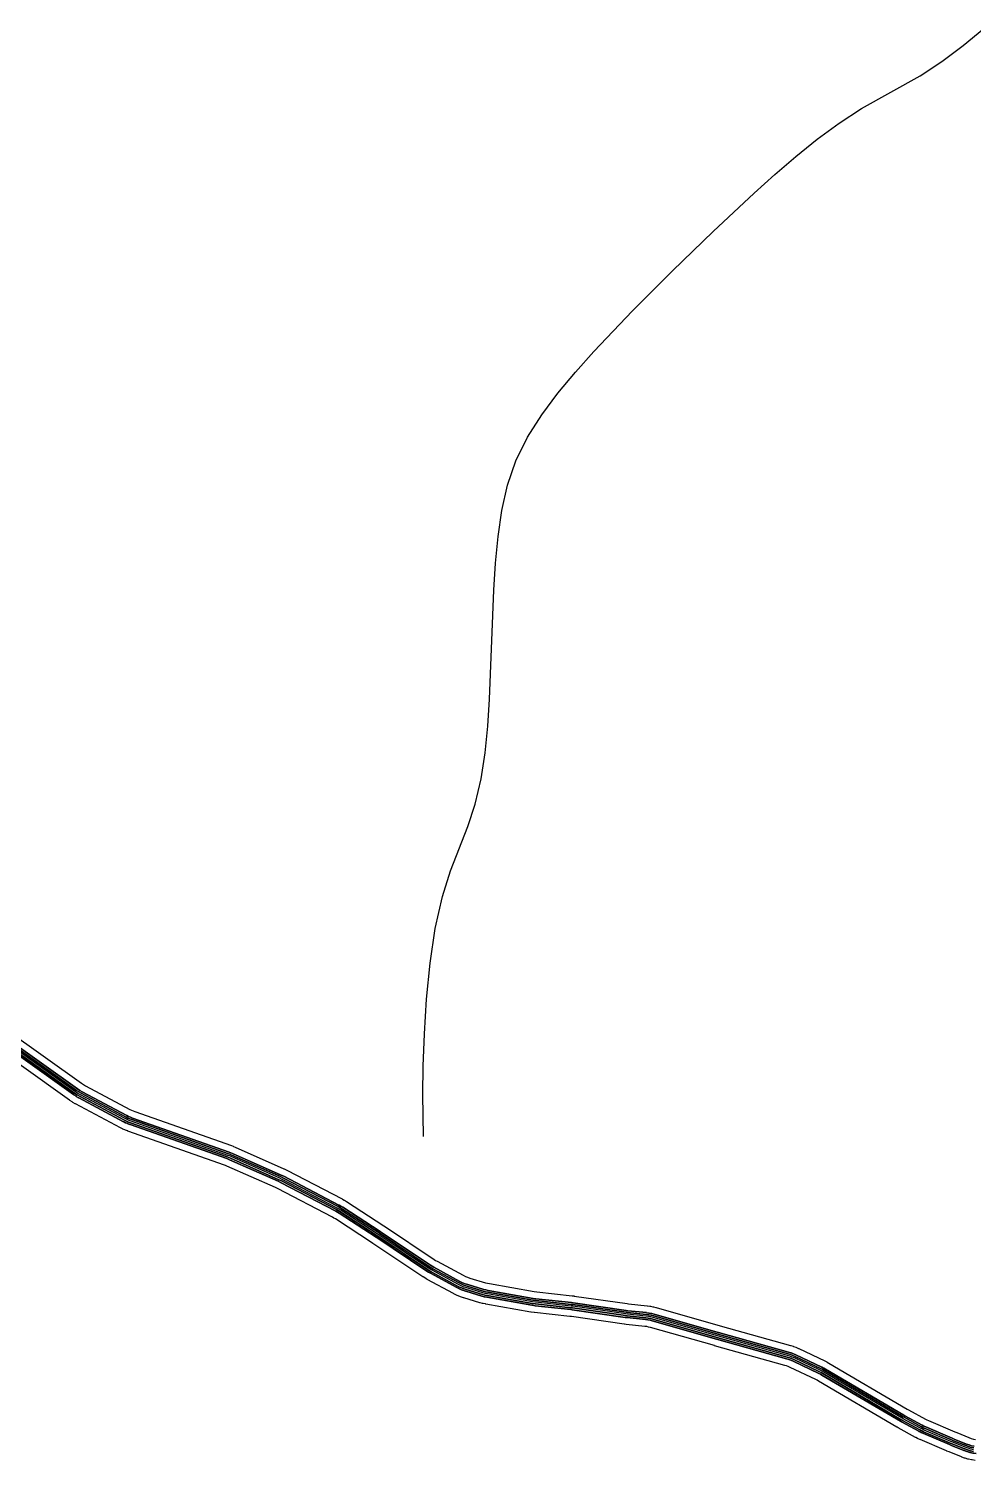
# Model space of a CAD drawing. Header units: metres. Extents: x -4 to 509425, y 7549 to 4732445.
# Drawn here: x 479993.4 to 480321.4, y 4717205.1 to 4717702.2 of the extents above; entities that cross this region are included whole.
import ezdxf

# ---------------------------------------------------------------- set-up
doc = ezdxf.new("R2010")
doc.units = ezdxf.units.M
doc.header["$LTSCALE"] = 0.01
doc.header["$MEASUREMENT"] = 0
doc.layers.add('cauces CHE', color=4, linetype='Continuous')
doc.layers.add('ECLIPSE FUEBTEBURABA', color=6, linetype='Continuous')

msp = doc.modelspace()

# ---------------------------------------------------------------- linework, layer by layer
at = {"layer": 'cauces CHE'}
msp.add_lwpolyline([(480130.427, 4717317.528), (480130.246, 4717332.136), (480130.386, 4717341.912), (480130.781, 4717353.157), (480131.531, 4717365.279), (480132.746, 4717377.681), (480134.541, 4717389.765), (480137.03, 4717400.931), (480139.89, 4717409.824), (480145.917, 4717425.137), (480148.474, 4717432.918), (480150.509, 4717441.692), (480151.895, 4717450.736), (480152.82, 4717459.971), (480153.431, 4717469.337), (480154.881, 4717507.219), (480155.469, 4717516.598), (480156.363, 4717525.852), (480157.712, 4717534.92), (480159.701, 4717543.723), (480162.57, 4717552.165), (480166.602, 4717560.332), (480171.544, 4717568.124), (480177.146, 4717575.644), (480183.22, 4717582.968), (480189.628, 4717590.154), (480203.065, 4717604.255), (480216.948, 4717618.125), (480231.048, 4717631.786), (480245.313, 4717645.118), (480252.526, 4717651.579), (480259.82, 4717657.831), (480267.226, 4717663.797), (480274.785, 4717669.378), (480282.549, 4717674.445), (480302.906, 4717685.853), (480310.506, 4717690.838), (480317.894, 4717696.329), (480325.119, 4717702.204)], dxfattribs=at)
at = {"layer": 'ECLIPSE FUEBTEBURABA'}
for points in [[(480321.738, 4717209.993), (480320.831, 4717210.19), (480319.938, 4717210.447), (480319.046, 4717210.772), (480314.762, 4717212.494), (480314.757, 4717212.496), (480314.022, 4717212.787), (480304.876, 4717216.705), (480304.257, 4717216.987), (480303.653, 4717217.3), (480297.676, 4717220.574), (480297.296, 4717220.789), (480270.065, 4717236.798), (480270.063, 4717236.795), (480270.042, 4717236.812), (480269.459, 4717237.137), (480269.412, 4717237.162), (480268.815, 4717237.461), (480268.791, 4717237.473), (480259.806, 4717241.73), (480259.804, 4717241.726), (480259.775, 4717241.744), (480259.005, 4717242.083), (480258.943, 4717242.108), (480258.154, 4717242.404), (480258.091, 4717242.425), (480257.287, 4717242.676), (480257.255, 4717242.685), (480232.876, 4717249.541), (480232.848, 4717249.549), (480210.572, 4717255.861), (480210.539, 4717255.87), (480209.712, 4717256.079), (480209.645, 4717256.094), (480208.807, 4717256.256), (480208.74, 4717256.267), (480207.895, 4717256.381), (480207.861, 4717256.385), (480201.428, 4717257.066), (480200.885, 4717257.134), (480182.475, 4717259.793), (480182.453, 4717259.796), (480181.9, 4717259.866), (480181.877, 4717259.869), (480169.524, 4717261.186), (480168.53, 4717261.327), (480152.936, 4717264.1), (480152.165, 4717264.259), (480151.404, 4717264.462), (480145.838, 4717266.109), (480144.908, 4717266.42), (480144.02, 4717266.786), (480143.142, 4717267.223), (480134.031, 4717272.159), (480133.458, 4717272.487), (480132.901, 4717272.841), (480115.581, 4717284.44), (480115.581, 4717284.439), (480115.575, 4717284.444), (480115.402, 4717284.559), (480115.395, 4717284.563), (480102.452, 4717292.974), (480102.428, 4717292.989), (480101.814, 4717293.367), (480101.764, 4717293.396), (480101.133, 4717293.745), (480101.107, 4717293.758), (480081.953, 4717303.733), (480081.919, 4717303.75), (480081.066, 4717304.16), (480081.032, 4717304.176), (480064.124, 4717311.666), (480064.103, 4717311.676), (480063.563, 4717311.902), (480063.519, 4717311.92), (480062.971, 4717312.125), (480062.949, 4717312.133), (480029.374, 4717323.97), (480028.714, 4717324.222), (480028.081, 4717324.5), (480027.45, 4717324.816), (480011.901, 4717333.095), (480011.106, 4717333.552), (480010.342, 4717334.061), (479958.594, 4717370.96)], [(479958.594, 4717370.96), (480010.342, 4717334.061), (480011.106, 4717333.552), (480011.901, 4717333.095), (480027.45, 4717324.816), (480028.081, 4717324.5), (480028.714, 4717324.222), (480029.374, 4717323.97), (480062.949, 4717312.133), (480062.971, 4717312.125), (480063.519, 4717311.92), (480063.563, 4717311.902), (480064.103, 4717311.676), (480064.124, 4717311.666), (480081.032, 4717304.176), (480081.066, 4717304.16), (480081.919, 4717303.75), (480081.953, 4717303.733), (480101.107, 4717293.758), (480101.133, 4717293.745), (480101.764, 4717293.396), (480101.814, 4717293.367), (480102.428, 4717292.989), (480102.452, 4717292.974), (480115.395, 4717284.563), (480115.402, 4717284.559), (480115.575, 4717284.444), (480115.581, 4717284.439), (480115.581, 4717284.44), (480132.901, 4717272.841), (480133.458, 4717272.487), (480134.031, 4717272.159), (480143.142, 4717267.223), (480144.02, 4717266.786), (480144.908, 4717266.42), (480145.838, 4717266.109), (480151.404, 4717264.462), (480152.165, 4717264.259), (480152.936, 4717264.1), (480168.53, 4717261.327), (480169.524, 4717261.186), (480181.877, 4717259.869), (480181.9, 4717259.866), (480182.453, 4717259.796), (480182.475, 4717259.793), (480200.885, 4717257.134), (480201.428, 4717257.066), (480207.861, 4717256.385), (480207.895, 4717256.381), (480208.74, 4717256.267), (480208.807, 4717256.256), (480209.645, 4717256.094), (480209.712, 4717256.079), (480210.539, 4717255.87), (480210.572, 4717255.861), (480232.848, 4717249.549), (480232.876, 4717249.541), (480257.255, 4717242.685), (480257.287, 4717242.676), (480258.091, 4717242.425), (480258.154, 4717242.404), (480258.943, 4717242.108), (480259.005, 4717242.083), (480259.775, 4717241.744), (480259.804, 4717241.726), (480259.806, 4717241.73), (480268.791, 4717237.473), (480268.815, 4717237.461), (480269.412, 4717237.162), (480269.459, 4717237.137), (480270.042, 4717236.812), (480270.063, 4717236.795), (480270.065, 4717236.798), (480297.296, 4717220.789), (480297.676, 4717220.574), (480303.653, 4717217.3), (480304.257, 4717216.987), (480304.876, 4717216.705), (480314.022, 4717212.787), (480314.757, 4717212.496), (480314.762, 4717212.494), (480319.046, 4717210.772), (480319.938, 4717210.447), (480320.831, 4717210.19), (480321.738, 4717209.993)], [(479960.002, 4717372.903), (480011.703, 4717336.037), (480012.37, 4717335.594), (480013.064, 4717335.195), (480028.551, 4717326.949), (480029.102, 4717326.673), (480029.625, 4717326.443), (480030.201, 4717326.224), (480063.747, 4717314.396), (480063.813, 4717314.372), (480064.362, 4717314.167), (480064.492, 4717314.115), (480065.032, 4717313.889), (480065.096, 4717313.861), (480082.004, 4717306.371), (480082.107, 4717306.323), (480082.96, 4717305.913), (480083.061, 4717305.862), (480102.216, 4717295.887), (480102.292, 4717295.846), (480102.924, 4717295.498), (480103.073, 4717295.411), (480103.687, 4717295.032), (480103.76, 4717294.986), (480116.702, 4717286.575), (480116.723, 4717286.562), (480116.896, 4717286.448), (480116.915, 4717286.431), (480116.917, 4717286.434), (480134.214, 4717274.851), (480134.699, 4717274.542), (480135.199, 4717274.256), (480144.248, 4717269.354), (480145.014, 4717268.972), (480145.747, 4717268.669), (480146.559, 4717268.398), (480152.053, 4717266.773), (480152.717, 4717266.596), (480153.389, 4717266.457), (480168.909, 4717263.697), (480169.82, 4717263.568), (480182.132, 4717262.255), (480182.198, 4717262.247), (480182.752, 4717262.178), (480182.819, 4717262.169), (480201.205, 4717259.513), (480201.703, 4717259.45), (480208.113, 4717258.772), (480208.215, 4717258.759), (480209.061, 4717258.645), (480209.263, 4717258.612), (480210.1, 4717258.451), (480210.3, 4717258.406), (480211.127, 4717258.197), (480211.226, 4717258.17), (480233.528, 4717251.851), (480257.904, 4717244.996), (480258.001, 4717244.967), (480258.805, 4717244.717), (480258.996, 4717244.651), (480259.784, 4717244.356), (480259.971, 4717244.28), (480260.742, 4717243.941), (480260.828, 4717243.886), (480260.834, 4717243.899), (480269.819, 4717239.641), (480269.891, 4717239.606), (480270.488, 4717239.307), (480270.629, 4717239.232), (480271.212, 4717238.907), (480271.275, 4717238.857), (480271.281, 4717238.867), (480298.496, 4717222.868), (480298.845, 4717222.67), (480304.781, 4717219.418), (480305.308, 4717219.146), (480305.847, 4717218.899), (480314.937, 4717215.006), (480315.642, 4717214.726), (480315.657, 4717214.72), (480319.904, 4717213.013), (480320.682, 4717212.731), (480321.419, 4717212.518), (480322.169, 4717212.355)], [(480321.997, 4717205.102), (480320.998, 4717205.25), (480320.759, 4717205.293), (480319.772, 4717205.508), (480319.537, 4717205.567), (480318.567, 4717205.847), (480318.337, 4717205.922), (480317.388, 4717206.267), (480317.275, 4717206.31), (480312.979, 4717208.037), (480312.236, 4717208.332), (480312.147, 4717208.369), (480302.972, 4717212.298), (480302.893, 4717212.333), (480302.235, 4717212.634), (480302.079, 4717212.71), (480301.437, 4717213.042), (480301.36, 4717213.083), (480295.362, 4717216.368), (480295.365, 4717216.374), (480295.314, 4717216.395), (480294.918, 4717216.62), (480294.871, 4717216.647), (480267.667, 4717232.64), (480267.189, 4717232.907), (480266.7, 4717233.152), (480257.796, 4717237.371), (480257.165, 4717237.649), (480256.566, 4717237.873), (480255.907, 4717238.078), (480231.576, 4717244.92), (480231.572, 4717244.921), (480231.544, 4717244.929), (480231.54, 4717244.93), (480209.312, 4717251.229), (480208.634, 4717251.401), (480207.998, 4717251.524), (480207.304, 4717251.617), (480200.911, 4717252.294), (480200.911, 4717252.298), (480200.843, 4717252.302), (480200.278, 4717252.373), (480200.21, 4717252.382), (480181.822, 4717255.038), (480181.335, 4717255.099), (480168.994, 4717256.415), (480168.995, 4717256.422), (480168.87, 4717256.431), (480167.835, 4717256.578), (480167.711, 4717256.598), (480152.079, 4717259.377), (480151.981, 4717259.396), (480151.16, 4717259.566), (480150.965, 4717259.612), (480150.155, 4717259.827), (480150.058, 4717259.854), (480144.456, 4717261.512), (480144.337, 4717261.549), (480143.347, 4717261.88), (480143.112, 4717261.968), (480142.147, 4717262.367), (480141.919, 4717262.47), (480140.985, 4717262.935), (480140.874, 4717262.993), (480131.732, 4717267.945), (480131.737, 4717267.954), (480131.659, 4717267.986), (480131.049, 4717268.335), (480130.905, 4717268.422), (480130.313, 4717268.799), (480130.242, 4717268.845), (480112.921, 4717280.445), (480112.769, 4717280.545), (480099.873, 4717288.925), (480099.37, 4717289.235), (480098.852, 4717289.521), (480079.786, 4717299.45), (480079.036, 4717299.811), (480062.212, 4717307.264), (480061.77, 4717307.449), (480061.32, 4717307.618), (480027.764, 4717319.449), (480027.768, 4717319.46), (480027.679, 4717319.48), (480026.977, 4717319.747), (480026.81, 4717319.816), (480026.122, 4717320.118), (480025.959, 4717320.195), (480025.287, 4717320.531), (480025.207, 4717320.572), (480009.628, 4717328.867), (480009.526, 4717328.924), (480008.679, 4717329.411), (480008.48, 4717329.534), (480007.667, 4717330.075), (480007.571, 4717330.141), (479955.8, 4717367.057)], [(479957.193, 4717369.011), (480008.964, 4717332.095), (480008.996, 4717332.073), (480009.809, 4717331.532), (480009.876, 4717331.491), (480010.722, 4717331.005), (480010.756, 4717330.986), (480026.335, 4717322.691), (480026.362, 4717322.677), (480027.034, 4717322.341), (480027.088, 4717322.315), (480027.776, 4717322.013), (480027.832, 4717321.99), (480028.534, 4717321.722), (480028.563, 4717321.716), (480028.562, 4717321.712), (480062.14, 4717309.873), (480062.656, 4717309.68), (480063.163, 4717309.467), (480080.042, 4717301.99), (480080.861, 4717301.596), (480099.986, 4717291.636), (480100.58, 4717291.309), (480101.157, 4717290.953), (480114.083, 4717282.553), (480114.249, 4717282.443), (480131.578, 4717270.839), (480131.601, 4717270.824), (480132.193, 4717270.447), (480132.242, 4717270.418), (480132.851, 4717270.069), (480132.877, 4717270.059), (480132.875, 4717270.056), (480142.017, 4717265.103), (480142.054, 4717265.084), (480142.988, 4717264.619), (480143.064, 4717264.584), (480144.029, 4717264.186), (480144.107, 4717264.156), (480145.097, 4717263.826), (480145.137, 4717263.813), (480150.739, 4717262.156), (480150.771, 4717262.147), (480151.581, 4717261.931), (480151.646, 4717261.916), (480152.467, 4717261.746), (480152.499, 4717261.74), (480168.131, 4717258.961), (480168.172, 4717258.954), (480169.207, 4717258.807), (480169.249, 4717258.804), (480169.249, 4717258.802), (480181.612, 4717257.483), (480182.143, 4717257.416), (480200.553, 4717254.757), (480200.576, 4717254.754), (480201.141, 4717254.683), (480201.164, 4717254.682), (480201.163, 4717254.681), (480207.591, 4717254), (480208.386, 4717253.893), (480209.156, 4717253.744), (480209.934, 4717253.548), (480232.194, 4717247.24), (480232.196, 4717247.239), (480232.224, 4717247.231), (480232.226, 4717247.231), (480256.589, 4717240.38), (480257.344, 4717240.144), (480258.069, 4717239.873), (480258.794, 4717239.554), (480267.752, 4717235.309), (480268.313, 4717235.028), (480268.86, 4717234.723), (480296.087, 4717218.716), (480296.103, 4717218.707), (480296.499, 4717218.482), (480296.516, 4717218.475), (480296.515, 4717218.473), (480302.513, 4717215.188), (480302.539, 4717215.174), (480303.181, 4717214.842), (480303.233, 4717214.817), (480303.891, 4717214.516), (480303.917, 4717214.504), (480313.092, 4717210.575), (480313.121, 4717210.562), (480313.869, 4717210.266), (480318.17, 4717208.537), (480318.208, 4717208.523), (480319.157, 4717208.178), (480319.233, 4717208.153), (480320.203, 4717207.873), (480320.282, 4717207.853), (480321.269, 4717207.639), (480321.348, 4717207.624), (480322.347, 4717207.477)], [(480322.347, 4717207.477), (480321.348, 4717207.624), (480321.269, 4717207.639), (480320.282, 4717207.853), (480320.203, 4717207.873), (480319.233, 4717208.153), (480319.157, 4717208.178), (480318.208, 4717208.523), (480318.17, 4717208.537), (480313.869, 4717210.266), (480313.121, 4717210.562), (480313.092, 4717210.575), (480303.917, 4717214.504), (480303.891, 4717214.516), (480303.233, 4717214.817), (480303.181, 4717214.842), (480302.539, 4717215.174), (480302.513, 4717215.188), (480296.515, 4717218.473), (480296.516, 4717218.475), (480296.499, 4717218.482), (480296.103, 4717218.707), (480296.087, 4717218.716), (480268.86, 4717234.723), (480268.313, 4717235.028), (480267.752, 4717235.309), (480258.794, 4717239.554), (480258.069, 4717239.873), (480257.344, 4717240.144), (480256.589, 4717240.38), (480232.226, 4717247.231), (480232.224, 4717247.231), (480232.196, 4717247.239), (480232.194, 4717247.24), (480209.934, 4717253.548), (480209.156, 4717253.744), (480208.386, 4717253.893), (480207.591, 4717254), (480201.163, 4717254.681), (480201.164, 4717254.682), (480201.141, 4717254.683), (480200.576, 4717254.754), (480200.553, 4717254.757), (480182.143, 4717257.416), (480181.612, 4717257.483), (480169.249, 4717258.802), (480169.249, 4717258.804), (480169.207, 4717258.807), (480168.172, 4717258.954), (480168.131, 4717258.961), (480152.499, 4717261.74), (480152.467, 4717261.746), (480151.646, 4717261.916), (480151.581, 4717261.931), (480150.771, 4717262.147), (480150.739, 4717262.156), (480145.137, 4717263.813), (480145.097, 4717263.826), (480144.107, 4717264.156), (480144.029, 4717264.186), (480143.064, 4717264.584), (480142.988, 4717264.619), (480142.054, 4717265.084), (480142.017, 4717265.103), (480132.875, 4717270.056), (480132.877, 4717270.059), (480132.851, 4717270.069), (480132.242, 4717270.418), (480132.193, 4717270.447), (480131.601, 4717270.824), (480131.578, 4717270.839), (480114.249, 4717282.443), (480114.083, 4717282.553), (480101.157, 4717290.953), (480100.58, 4717291.309), (480099.986, 4717291.636), (480080.861, 4717301.596), (480080.042, 4717301.99), (480063.163, 4717309.467), (480062.656, 4717309.68), (480062.14, 4717309.873), (480028.562, 4717321.712), (480028.563, 4717321.716), (480028.534, 4717321.722), (480027.832, 4717321.99), (480027.776, 4717322.013), (480027.088, 4717322.315), (480027.034, 4717322.341), (480026.362, 4717322.677), (480026.335, 4717322.691), (480010.756, 4717330.986), (480010.722, 4717331.005), (480009.876, 4717331.491), (480009.809, 4717331.532), (480008.996, 4717332.073), (480008.964, 4717332.095), (479957.193, 4717369.011)], [(479957.541, 4717369.5), (480009.313, 4717332.584), (480009.329, 4717332.573), (480010.142, 4717332.032), (480010.175, 4717332.011), (480011.021, 4717331.525), (480011.038, 4717331.515), (480026.617, 4717323.221), (480026.63, 4717323.214), (480027.302, 4717322.877), (480027.329, 4717322.864), (480028.017, 4717322.562), (480028.045, 4717322.551), (480028.747, 4717322.283), (480028.762, 4717322.28), (480028.762, 4717322.278), (480062.345, 4717310.437), (480062.877, 4717310.238), (480063.401, 4717310.018), (480080.294, 4717302.534), (480081.13, 4717302.132), (480100.27, 4717292.165), (480100.882, 4717291.827), (480101.478, 4717291.46), (480114.412, 4717283.055), (480114.582, 4717282.943), (480131.912, 4717271.338), (480131.923, 4717271.33), (480132.516, 4717270.953), (480132.54, 4717270.939), (480133.149, 4717270.59), (480133.162, 4717270.585), (480133.161, 4717270.583), (480142.303, 4717265.631), (480142.321, 4717265.621), (480143.256, 4717265.156), (480143.294, 4717265.139), (480144.258, 4717264.74), (480144.297, 4717264.726), (480145.287, 4717264.395), (480145.307, 4717264.388), (480150.909, 4717262.731), (480150.926, 4717262.726), (480151.735, 4717262.511), (480151.768, 4717262.504), (480152.588, 4717262.334), (480152.605, 4717262.331), (480168.236, 4717259.551), (480168.257, 4717259.548), (480169.292, 4717259.401), (480169.313, 4717259.4), (480169.313, 4717259.398), (480181.681, 4717258.079), (480182.224, 4717258.011), (480200.639, 4717255.351), (480200.65, 4717255.349), (480201.215, 4717255.279), (480201.227, 4717255.278), (480201.227, 4717255.277), (480207.663, 4717254.596), (480208.483, 4717254.485), (480209.287, 4717254.33), (480210.089, 4717254.127), (480232.358, 4717247.817), (480232.359, 4717247.817), (480232.387, 4717247.808), (480232.388, 4717247.808), (480256.759, 4717240.955), (480257.539, 4717240.712), (480258.296, 4717240.429), (480259.043, 4717240.1), (480268.015, 4717235.849), (480268.593, 4717235.559), (480269.159, 4717235.243), (480296.391, 4717219.233), (480296.399, 4717219.229), (480296.795, 4717219.004), (480296.804, 4717219), (480296.803, 4717218.999), (480302.801, 4717215.714), (480302.814, 4717215.707), (480303.457, 4717215.375), (480303.483, 4717215.362), (480304.14, 4717215.062), (480304.154, 4717215.056), (480313.328, 4717211.126), (480313.343, 4717211.12), (480314.092, 4717210.823), (480318.394, 4717209.094), (480318.412, 4717209.087), (480319.361, 4717208.742), (480319.4, 4717208.729), (480320.37, 4717208.449), (480320.409, 4717208.439), (480321.396, 4717208.225), (480321.436, 4717208.218)], [(480321.436, 4717208.218), (480321.396, 4717208.225), (480320.409, 4717208.439), (480320.37, 4717208.449), (480319.4, 4717208.729), (480319.361, 4717208.742), (480318.412, 4717209.087), (480318.394, 4717209.094), (480314.092, 4717210.823), (480313.343, 4717211.12), (480313.328, 4717211.126), (480304.154, 4717215.056), (480304.14, 4717215.062), (480303.483, 4717215.362), (480303.457, 4717215.375), (480302.814, 4717215.707), (480302.801, 4717215.714), (480296.803, 4717218.999), (480296.804, 4717219), (480296.795, 4717219.004), (480296.399, 4717219.229), (480296.391, 4717219.233), (480269.159, 4717235.243), (480268.593, 4717235.559), (480268.015, 4717235.849), (480259.043, 4717240.1), (480258.296, 4717240.429), (480257.539, 4717240.712), (480256.759, 4717240.955), (480232.388, 4717247.808), (480232.387, 4717247.808), (480232.359, 4717247.817), (480232.358, 4717247.817), (480210.089, 4717254.127), (480209.287, 4717254.33), (480208.483, 4717254.485), (480207.663, 4717254.596), (480201.227, 4717255.277), (480201.227, 4717255.278), (480201.215, 4717255.279), (480200.65, 4717255.349), (480200.639, 4717255.351), (480182.224, 4717258.011), (480181.681, 4717258.079), (480169.313, 4717259.398), (480169.313, 4717259.4), (480169.292, 4717259.401), (480168.257, 4717259.548), (480168.236, 4717259.551), (480152.605, 4717262.331), (480152.588, 4717262.334), (480151.768, 4717262.504), (480151.735, 4717262.511), (480150.926, 4717262.726), (480150.909, 4717262.731), (480145.307, 4717264.388), (480145.287, 4717264.395), (480144.297, 4717264.726), (480144.258, 4717264.74), (480143.294, 4717265.139), (480143.256, 4717265.156), (480142.321, 4717265.621), (480142.303, 4717265.631), (480133.161, 4717270.583), (480133.162, 4717270.585), (480133.149, 4717270.59), (480132.54, 4717270.939), (480132.516, 4717270.953), (480131.923, 4717271.33), (480131.912, 4717271.338), (480114.582, 4717282.943), (480114.412, 4717283.055), (480101.478, 4717291.46), (480100.882, 4717291.827), (480100.27, 4717292.165), (480081.13, 4717302.132), (480080.294, 4717302.534), (480063.401, 4717310.018), (480062.877, 4717310.238), (480062.345, 4717310.437), (480028.762, 4717322.278), (480028.762, 4717322.28), (480028.747, 4717322.283), (480028.045, 4717322.551), (480028.017, 4717322.562), (480027.329, 4717322.864), (480027.302, 4717322.877), (480026.63, 4717323.214), (480026.617, 4717323.221), (480011.038, 4717331.515), (480011.021, 4717331.525), (480010.175, 4717332.011), (480010.142, 4717332.032), (480009.329, 4717332.573), (480009.313, 4717332.584), (479957.541, 4717369.5)], [(480321.523, 4717208.811), (480320.536, 4717209.026), (480319.566, 4717209.306), (480318.617, 4717209.651), (480314.314, 4717211.38), (480314.314, 4717211.38), (480313.564, 4717211.678), (480304.39, 4717215.607), (480304.39, 4717215.607), (480303.732, 4717215.908), (480303.089, 4717216.24), (480297.091, 4717219.526), (480297.091, 4717219.526), (480296.695, 4717219.75), (480269.457, 4717235.764), (480269.457, 4717235.764), (480268.874, 4717236.089), (480268.278, 4717236.388), (480259.292, 4717240.646), (480259.292, 4717240.646), (480258.522, 4717240.985), (480257.733, 4717241.28), (480256.93, 4717241.53), (480232.55, 4717248.386), (480232.55, 4717248.386), (480232.522, 4717248.394), (480210.245, 4717254.707), (480210.245, 4717254.707), (480209.417, 4717254.916), (480208.58, 4717255.078), (480207.734, 4717255.192), (480201.29, 4717255.874), (480201.29, 4717255.874), (480200.725, 4717255.945), (480182.304, 4717258.606), (480182.304, 4717258.606), (480181.75, 4717258.675), (480169.376, 4717259.995), (480169.376, 4717259.995), (480168.341, 4717260.142), (480152.71, 4717262.921), (480152.71, 4717262.921), (480151.889, 4717263.091), (480151.08, 4717263.306), (480145.478, 4717264.964), (480145.478, 4717264.964), (480144.488, 4717265.295), (480143.523, 4717265.693), (480142.589, 4717266.158), (480133.447, 4717271.111), (480133.447, 4717271.111), (480132.838, 4717271.459), (480132.245, 4717271.836), (480114.914, 4717283.443), (480114.914, 4717283.443), (480114.741, 4717283.557), (480101.798, 4717291.967), (480101.798, 4717291.967), (480101.185, 4717292.346), (480100.553, 4717292.694), (480081.398, 4717302.669), (480081.398, 4717302.669), (480080.546, 4717303.079), (480063.638, 4717310.569), (480063.638, 4717310.569), (480063.098, 4717310.796), (480062.55, 4717311.001), (480028.961, 4717322.844), (480028.961, 4717322.844), (480028.259, 4717323.111), (480027.571, 4717323.414), (480026.899, 4717323.75), (480011.32, 4717332.045), (480011.32, 4717332.045), (480010.474, 4717332.532), (480009.661, 4717333.072), (479957.89, 4717369.988)], [(480321.631, 4717209.402), (480320.684, 4717209.608), (480319.752, 4717209.877), (480318.832, 4717210.211), (480314.538, 4717211.937), (480314.536, 4717211.938), (480313.793, 4717212.233), (480304.633, 4717216.156), (480303.995, 4717216.448), (480303.371, 4717216.77), (480297.384, 4717220.05), (480296.996, 4717220.27), (480269.761, 4717236.281), (480269.76, 4717236.279), (480269.749, 4717236.288), (480269.167, 4717236.613), (480269.143, 4717236.625), (480268.547, 4717236.925), (480268.535, 4717236.93), (480259.549, 4717241.188), (480259.548, 4717241.186), (480259.534, 4717241.195), (480258.763, 4717241.534), (480258.732, 4717241.547), (480257.944, 4717241.842), (480257.912, 4717241.853), (480257.108, 4717242.103), (480257.092, 4717242.108), (480232.713, 4717248.963), (480232.685, 4717248.971), (480210.408, 4717255.284), (480210.392, 4717255.288), (480209.565, 4717255.498), (480209.531, 4717255.505), (480208.694, 4717255.667), (480208.66, 4717255.672), (480207.815, 4717255.786), (480207.798, 4717255.788), (480201.359, 4717256.47), (480200.805, 4717256.539), (480182.39, 4717259.2), (480182.379, 4717259.201), (480181.825, 4717259.271), (480181.814, 4717259.272), (480169.45, 4717260.591), (480168.436, 4717260.735), (480152.823, 4717263.511), (480152.027, 4717263.675), (480151.242, 4717263.884), (480145.658, 4717265.536), (480144.698, 4717265.857), (480143.772, 4717266.24), (480142.865, 4717266.691), (480133.739, 4717271.635), (480133.148, 4717271.973), (480132.573, 4717272.339), (480115.248, 4717283.941), (480115.247, 4717283.941), (480115.244, 4717283.944), (480115.071, 4717284.058), (480115.068, 4717284.06), (480102.125, 4717292.471), (480102.113, 4717292.478), (480101.499, 4717292.857), (480101.474, 4717292.871), (480100.843, 4717293.219), (480100.83, 4717293.226), (480081.676, 4717303.201), (480081.659, 4717303.209), (480080.806, 4717303.62), (480080.789, 4717303.628), (480063.881, 4717311.118), (480063.87, 4717311.122), (480063.331, 4717311.349), (480063.309, 4717311.358), (480062.761, 4717311.563), (480062.75, 4717311.567), (480029.168, 4717323.407), (480028.487, 4717323.667), (480027.826, 4717323.957), (480027.174, 4717324.283), (480011.611, 4717332.57), (480010.79, 4717333.042), (480010.001, 4717333.566), (479958.242, 4717370.474)], [(479958.242, 4717370.474), (480010.001, 4717333.566), (480010.79, 4717333.042), (480011.611, 4717332.57), (480027.174, 4717324.283), (480027.826, 4717323.957), (480028.487, 4717323.667), (480029.168, 4717323.407), (480062.75, 4717311.567), (480062.761, 4717311.563), (480063.309, 4717311.358), (480063.331, 4717311.349), (480063.87, 4717311.122), (480063.881, 4717311.118), (480080.789, 4717303.628), (480080.806, 4717303.62), (480081.659, 4717303.209), (480081.676, 4717303.201), (480100.83, 4717293.226), (480100.843, 4717293.219), (480101.474, 4717292.871), (480101.499, 4717292.857), (480102.113, 4717292.478), (480102.125, 4717292.471), (480115.068, 4717284.06), (480115.071, 4717284.058), (480115.244, 4717283.944), (480115.247, 4717283.941), (480115.248, 4717283.941), (480132.573, 4717272.339), (480133.148, 4717271.973), (480133.739, 4717271.635), (480142.865, 4717266.691), (480143.772, 4717266.24), (480144.698, 4717265.857), (480145.658, 4717265.536), (480151.242, 4717263.884), (480152.027, 4717263.675), (480152.823, 4717263.511), (480168.436, 4717260.735), (480169.45, 4717260.591), (480181.814, 4717259.272), (480181.825, 4717259.271), (480182.379, 4717259.201), (480182.39, 4717259.2), (480200.805, 4717256.539), (480201.359, 4717256.47), (480207.798, 4717255.788), (480207.815, 4717255.786), (480208.66, 4717255.672), (480208.694, 4717255.667), (480209.531, 4717255.505), (480209.565, 4717255.498), (480210.392, 4717255.288), (480210.408, 4717255.284), (480232.685, 4717248.971), (480232.713, 4717248.963), (480257.092, 4717242.108), (480257.108, 4717242.103), (480257.912, 4717241.853), (480257.944, 4717241.842), (480258.732, 4717241.547), (480258.763, 4717241.534), (480259.534, 4717241.195), (480259.548, 4717241.186), (480259.549, 4717241.188), (480268.535, 4717236.93), (480268.547, 4717236.925), (480269.143, 4717236.625), (480269.167, 4717236.613), (480269.749, 4717236.288), (480269.76, 4717236.279), (480269.761, 4717236.281), (480296.996, 4717220.27), (480297.384, 4717220.05), (480303.371, 4717216.77), (480303.995, 4717216.448), (480304.633, 4717216.156), (480313.793, 4717212.233), (480314.536, 4717211.938), (480314.538, 4717211.937), (480318.832, 4717210.211), (480319.752, 4717209.877), (480320.684, 4717209.608), (480321.631, 4717209.402)]]:
    msp.add_lwpolyline(points, dxfattribs=at)

doc.saveas('drawing.dxf')
